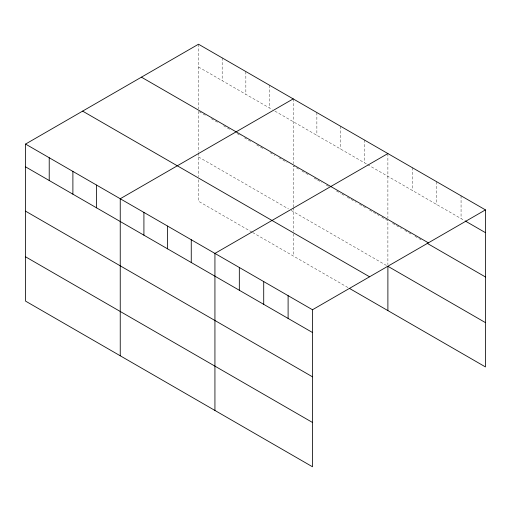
<?xml version="1.0" encoding="UTF-8"?>
<svg xmlns="http://www.w3.org/2000/svg" width="511" height="511" viewBox="0 0 511 511"><rect width="100%" height="100%" fill="white"/><g stroke="black" fill="none" stroke-linecap="round" stroke-linejoin="round"><path stroke-width="0.38" stroke-dasharray="2.56 1.92" d="M198.504 44.221L198.504 108.926M198.504 66.992L272.229 109.558M274.931 111.117L366.924 164.229M367.594 164.619L464.448 220.535M199.181 111.692L206.623 115.984M211.356 118.718L217.443 122.238M223.531 125.751L229.618 129.264M237.059 133.563L241.115 135.9M244.494 137.855L251.936 142.147M256.669 144.881L264.11 149.18M270.198 152.693L274.931 155.427M278.993 157.771L287.112 162.46M298.609 169.096L293.199 165.973L293.199 206.898M301.988 171.044L309.43 175.343M314.163 178.077L316.871 179.636M317.548 180.032L321.604 182.37M326.337 185.103L328.369 186.279M336.481 190.961L340.543 193.305M341.897 194.084L343.922 195.259M347.308 197.214L356.097 202.286M359.482 204.24L366.924 208.533M369.625 210.098L379.098 215.565M381.8 217.124L387.887 220.643L387.887 264.717M392.633 223.377L401.442 228.462M404.827 230.423L412.281 234.721M414.989 236.286L422.444 240.592M198.504 156.954L288.46 208.89M291.168 210.449L387.21 265.899M251.936 232.109L198.504 201.257L198.504 179.106M252.613 232.499L348.662 287.949M461.063 195.802L461.063 218.58M436.669 181.724L436.669 204.496M412.281 167.64L412.281 190.418M387.887 153.562L387.887 218.267M364.215 139.893L364.215 162.664M340.543 126.223L340.543 149.001M316.871 112.554L316.871 135.332M293.199 98.891L293.199 163.597M293.199 207.683L293.199 231.4M293.199 233.776L293.199 255.928M269.521 85.222L269.521 107.993M245.848 71.553L245.848 94.331M222.176 57.89L222.176 80.661M198.504 111.302L198.504 152.227M198.504 153.019L198.504 176.729"/><path stroke-width="0.77" d="M25.55 144.076L312.496 309.743L312.496 466.779L25.55 301.113L25.55 144.076L198.504 44.221L485.45 209.887L485.45 366.924L349.332 288.338M293.199 98.891L120.245 198.741L120.245 355.784M387.887 153.562L214.933 253.411L214.933 410.454M312.496 309.743L485.45 209.887M465.125 220.924L485.45 232.658M141.432 77.174L428.378 242.84M427.183 243.325L485.45 276.968M485.45 322.62L387.887 266.295L387.887 310.599M82.622 111.123L369.568 276.79M25.55 166.848L312.496 332.514M25.55 211.158L312.496 376.824M25.55 256.803L312.496 422.469M288.108 295.658L288.108 318.43M263.714 281.58L263.714 304.352M239.327 267.496L239.327 290.267M191.261 239.748L191.261 262.52M167.589 226.079L167.589 248.851M143.917 212.41L143.917 235.188M96.566 185.078L96.566 207.849M72.894 171.409L72.894 194.18M49.222 157.739L49.222 180.517"/></g></svg>
